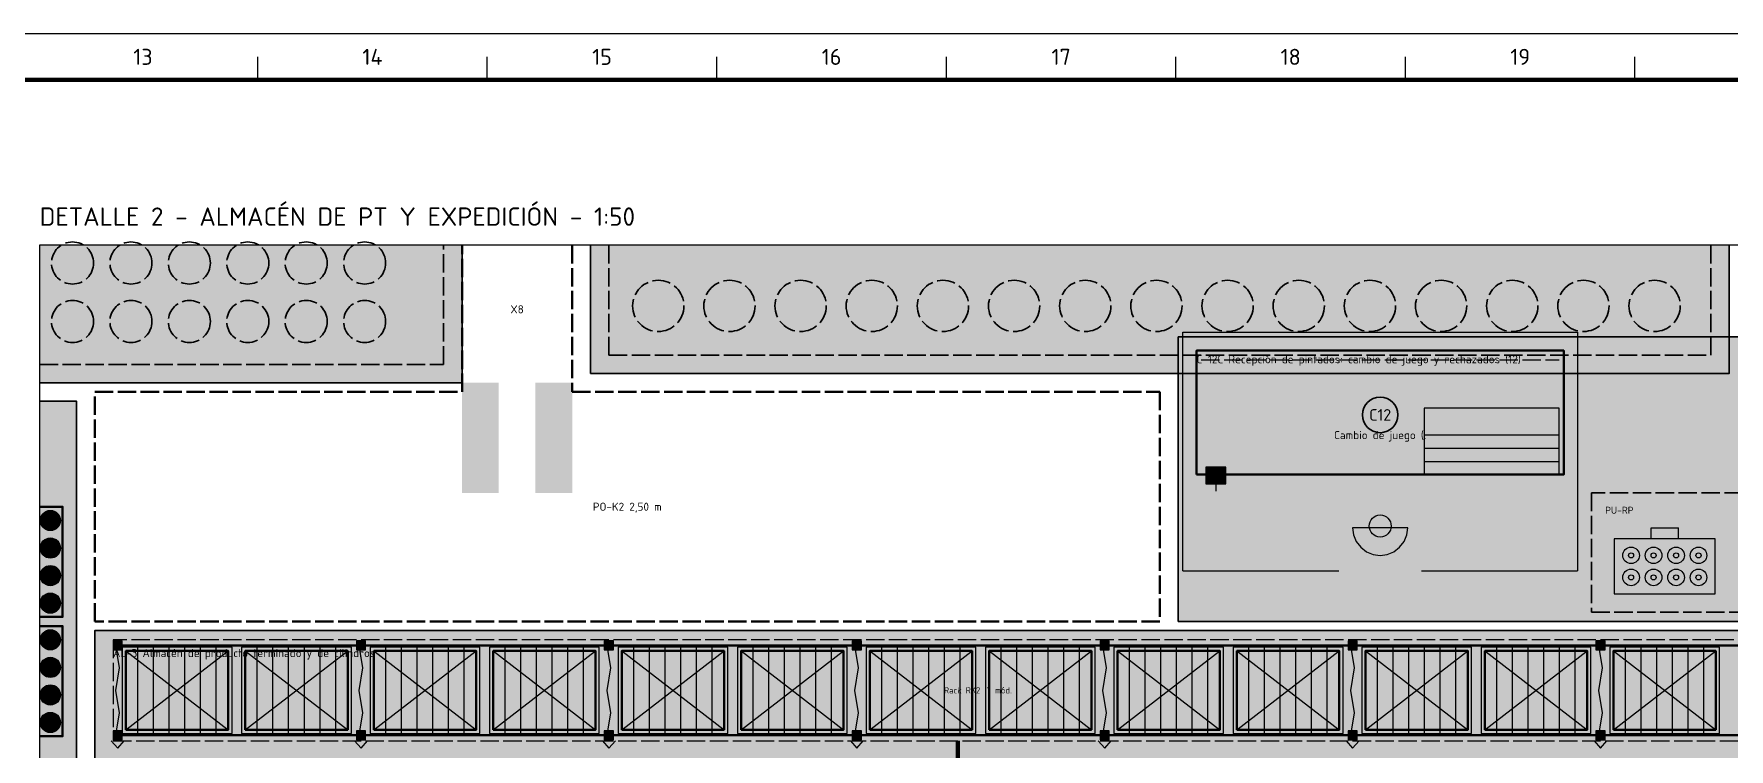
# Model space of a CAD drawing. Header units: millimetres. Extents: x 0 to 2430, y 0 to 841.
# Drawn here: x 595.8 to 965, y 685.2 to 841 of the extents above; entities that cross this region are included whole.
import ezdxf
from ezdxf.enums import TextEntityAlignment as Align

# ---------------------------------------------------------------- set-up
doc = ezdxf.new("R2010")
doc.units = ezdxf.units.MM
doc.linetypes.add('IRAM-E-TRAZOS', pattern=[5, 4, -1])
for name, color, linetype, lineweight in [('06-TEXTO', 7, 'CONTINUOUS', 25), ('07-RECUADRO', 7, 'CONTINUOUS', 70), ('08-FINA', 5, 'CONTINUOUS', 18), ('A-EQUIPO-FINO', 8, 'CONTINUOUS', 13), ('A-EQUIPO-OCULTO', 8, 'IRAM-E-TRAZOS', 13), ('A-EQUIPO-RELLENO', 9, 'CONTINUOUS', 13), ('A-OPERARIO', 6, 'CONTINUOUS', 18), ('A-PASO', 7, 'CONTINUOUS', 25), ('A-RELLENO', 9, 'CONTINUOUS', 13), ('A-SECTOR', 1, 'CONTINUOUS', 25), ('A-SECTOR-TXT', 1, 'CONTINUOUS', 25), ('A-SEGURIDAD', 1, 'IRAM-E-TRAZOS', 18), ('A-TEXTO', 7, 'CONTINUOUS', 18), ('F-PT', 3, 'CONTINUOUS', 70)]:
    doc.layers.add(name, color=color, linetype=linetype, lineweight=lineweight)
for name, color, linetype, lineweight, true_color in [('A-AREA-TRABAJO', 30, 'CONTINUOUS', 13, 0xeb963c), ('A-EQUIPO', 30, 'CONTINUOUS', 35, 0xe67800), ('A-PASILLO', 2, 'IRAM-E-TRAZOS', 35, 0xd7a500), ('A-PULMON', 6, 'IRAM-E-TRAZOS', 25, 0xdc00c8), ('A-SENDA', 2, 'CONTINUOUS', 25, 0xd7a500)]:
    doc.layers.add(name, color=color, linetype=linetype, lineweight=lineweight, true_color=true_color)
doc.styles.add('ISO3098', font='isocpeur.ttf')

msp = doc.modelspace()

# ---------------------------------------------------------------- hatches: boundary and pattern name
at = {"layer": 'A-EQUIPO-RELLENO', "true_color": 0xeedec0}
h = msp.add_hatch(color=7, dxfattribs=at)
h.dxf.hatch_style = 1
h.paths.add_polyline_path([(849, 745), (929, 745), (929, 772), (849, 772)])
at = {"layer": 'A-EQUIPO-RELLENO', "true_color": 0xffffff}
h = msp.add_hatch(color=7, dxfattribs=at)
h.dxf.hatch_style = 1
h.paths.add_polyline_path([(892.872, 758), (892.7749, 758.8616), (892.4886, 759.68), (892.0273, 760.4142), (891.4142, 761.0273), (890.68, 761.4886), (889.8616, 761.7749), (889, 761.872), (888.1384, 761.7749), (887.32, 761.4886), (886.5858, 761.0273), (885.9727, 760.4142), (885.5114, 759.68), (885.2251, 758.8616), (885.128, 758), (885.2251, 757.1384), (885.5114, 756.32), (885.9727, 755.5858), (886.5858, 754.9727), (887.32, 754.5114), (888.1384, 754.2251), (889, 754.128), (889.8616, 754.2251), (890.68, 754.5114), (891.4142, 754.9727), (892.0273, 755.5858), (892.4886, 756.32), (892.7749, 757.1384)])
at = {"layer": 'A-EQUIPO-RELLENO', "true_color": 0xcdd0d4}
h = msp.add_hatch(color=7, dxfattribs=at)
h.dxf.hatch_style = 1
h.paths.add_polyline_path([(851, 743), (855.4, 743), (855.4, 746.6), (851, 746.6)])
at = {"layer": 'A-EQUIPO-RELLENO', "true_color": 0xecece4}
h = msp.add_hatch(color=7, dxfattribs=at)
h.dxf.hatch_style = 1
h.paths.add_polyline_path([(602, 738), (602, 714), (597, 714), (597, 738)])
at = {"layer": 'A-EQUIPO-RELLENO', "true_color": 0x96b4d2}
h = msp.add_hatch(color=7, dxfattribs=at)
h.dxf.hatch_style = 1
h.paths.add_polyline_path([(599.3333, 732.8), (599.9027, 732.875), (600.4333, 733.0947), (600.889, 733.4444), (601.2386, 733.9), (601.4584, 734.4306), (601.5333, 735), (601.4584, 735.5694), (601.2386, 736.1), (600.889, 736.5556), (600.4333, 736.9053), (599.9027, 737.125), (599.3333, 737.2), (598.7639, 737.125), (598.2333, 736.9053), (597.7777, 736.5556), (597.4281, 736.1), (597.2083, 735.5694), (597.1333, 735), (597.2083, 734.4306), (597.4281, 733.9), (597.7777, 733.4444), (598.2333, 733.0947), (598.7639, 732.875)])
at = {"layer": 'A-EQUIPO-RELLENO', "true_color": 0xffffff}
h = msp.add_hatch(color=7, dxfattribs=at)
h.dxf.hatch_style = 1
h.paths.add_polyline_path([(891.4, 733.8), (891.3182, 734.4212), (891.0785, 735), (890.6971, 735.4971), (890.2, 735.8785), (889.6212, 736.1182), (889, 736.2), (888.3788, 736.1182), (887.8, 735.8785), (887.3029, 735.4971), (886.9215, 735), (886.6818, 734.4212), (886.6, 733.8), (886.6818, 733.1788), (886.9215, 732.6), (887.3029, 732.1029), (887.8, 731.7215), (888.3788, 731.4818), (889, 731.4), (889.6212, 731.4818), (890.2, 731.7215), (890.6971, 732.1029), (891.0785, 732.6), (891.3182, 733.1788)])
at = {"layer": 'A-EQUIPO-RELLENO', "true_color": 0x96b4d2}
h = msp.add_hatch(color=7, dxfattribs=at)
h.dxf.hatch_style = 1
h.paths.add_polyline_path([(599.3333, 726.8), (599.9027, 726.875), (600.4333, 727.0947), (600.889, 727.4444), (601.2386, 727.9), (601.4584, 728.4306), (601.5333, 729), (601.4584, 729.5694), (601.2386, 730.1), (600.889, 730.5556), (600.4333, 730.9053), (599.9027, 731.125), (599.3333, 731.2), (598.7639, 731.125), (598.2333, 730.9053), (597.7777, 730.5556), (597.4281, 730.1), (597.2083, 729.5694), (597.1333, 729), (597.2083, 728.4306), (597.4281, 727.9), (597.7777, 727.4444), (598.2333, 727.0947), (598.7639, 726.875)])
at = {"layer": 'A-EQUIPO-RELLENO', "true_color": 0xfae1f5}
h = msp.add_hatch(color=7, dxfattribs=at)
h.dxf.hatch_style = 1
h.paths.add_polyline_path([(883, 733.4), (883.2044, 731.8471), (883.8038, 730.4), (884.7574, 729.1574), (886, 728.2038), (887.4471, 727.6044), (889, 727.4), (890.5529, 727.6044), (892, 728.2038), (893.2426, 729.1574), (894.1962, 730.4), (894.7956, 731.8471), (895, 733.4), (883, 733.4)])
at = {"layer": 'A-EQUIPO-RELLENO', "true_color": 0xfaf0fa}
h = msp.add_hatch(color=7, dxfattribs=at)
h.dxf.hatch_style = 1
h.paths.add_polyline_path([(940, 719), (962, 719), (962, 731), (940, 731)])
at = {"layer": 'A-EQUIPO-RELLENO', "true_color": 0x96b4d2}
h = msp.add_hatch(color=7, dxfattribs=at)
h.dxf.hatch_style = 1
h.paths.add_polyline_path([(599.3333, 720.8), (599.9027, 720.875), (600.4333, 721.0947), (600.889, 721.4444), (601.2386, 721.9), (601.4584, 722.4306), (601.5333, 723), (601.4584, 723.5694), (601.2386, 724.1), (600.889, 724.5556), (600.4333, 724.9053), (599.9027, 725.125), (599.3333, 725.2), (598.7639, 725.125), (598.2333, 724.9053), (597.7777, 724.5556), (597.4281, 724.1), (597.2083, 723.5694), (597.1333, 723), (597.2083, 722.4306), (597.4281, 721.9), (597.7777, 721.4444), (598.2333, 721.0947), (598.7639, 720.875)])
h = msp.add_hatch(color=7, dxfattribs=at)
h.dxf.hatch_style = 1
h.paths.add_polyline_path([(599.3333, 714.8), (599.9027, 714.875), (600.4333, 715.0947), (600.889, 715.4444), (601.2386, 715.9), (601.4584, 716.4306), (601.5333, 717), (601.4584, 717.5694), (601.2386, 718.1), (600.889, 718.5556), (600.4333, 718.9053), (599.9027, 719.125), (599.3333, 719.2), (598.7639, 719.125), (598.2333, 718.9053), (597.7777, 718.5556), (597.4281, 718.1), (597.2083, 717.5694), (597.1333, 717), (597.2083, 716.4306), (597.4281, 715.9), (597.7777, 715.4444), (598.2333, 715.0947), (598.7639, 714.875)])
at = {"layer": 'A-EQUIPO-RELLENO', "true_color": 0xecece4}
h = msp.add_hatch(color=7, dxfattribs=at)
h.dxf.hatch_style = 1
h.paths.add_polyline_path([(602, 712), (602, 688), (597, 688), (597, 712)])
at = {"layer": 'A-EQUIPO-RELLENO', "true_color": 0x96b4d2}
h = msp.add_hatch(color=7, dxfattribs=at)
h.dxf.hatch_style = 1
h.paths.add_polyline_path([(599.3333, 706.8), (599.9027, 706.875), (600.4333, 707.0947), (600.889, 707.4444), (601.2386, 707.9), (601.4584, 708.4306), (601.5333, 709), (601.4584, 709.5694), (601.2386, 710.1), (600.889, 710.5556), (600.4333, 710.9053), (599.9027, 711.125), (599.3333, 711.2), (598.7639, 711.125), (598.2333, 710.9053), (597.7777, 710.5556), (597.4281, 710.1), (597.2083, 709.5694), (597.1333, 709), (597.2083, 708.4306), (597.4281, 707.9), (597.7777, 707.4444), (598.2333, 707.0947), (598.7639, 706.875)])
at = {"layer": 'A-EQUIPO-RELLENO', "true_color": 0x969ba0}
h = msp.add_hatch(color=7, dxfattribs=at)
h.dxf.hatch_style = 1
h.paths.add_polyline_path([(613, 706.8), (615, 706.8), (615, 708.8), (613, 708.8)])
at = {"layer": 'A-EQUIPO-RELLENO', "true_color": 0xeedec0}
h = msp.add_hatch(color=7, dxfattribs=at)
h.dxf.hatch_style = 1
h.paths.add_polyline_path([(615, 688.6), (638.9, 688.6), (638.9, 707.4), (615, 707.4)])
h = msp.add_hatch(color=7, dxfattribs=at)
h.dxf.hatch_style = 1
h.paths.add_polyline_path([(641, 688.6), (664.9, 688.6), (664.9, 707.4), (641, 707.4)])
at = {"layer": 'A-EQUIPO-RELLENO', "true_color": 0x969ba0}
h = msp.add_hatch(color=7, dxfattribs=at)
h.dxf.hatch_style = 1
h.paths.add_polyline_path([(666, 706.8), (668, 706.8), (668, 708.8), (666, 708.8)])
at = {"layer": 'A-EQUIPO-RELLENO', "true_color": 0xeedec0}
h = msp.add_hatch(color=7, dxfattribs=at)
h.dxf.hatch_style = 1
h.paths.add_polyline_path([(669, 688.6), (692.9, 688.6), (692.9, 707.4), (669, 707.4)])
h = msp.add_hatch(color=7, dxfattribs=at)
h.dxf.hatch_style = 1
h.paths.add_polyline_path([(695, 688.6), (718.9, 688.6), (718.9, 707.4), (695, 707.4)])
at = {"layer": 'A-EQUIPO-RELLENO', "true_color": 0x969ba0}
h = msp.add_hatch(color=7, dxfattribs=at)
h.dxf.hatch_style = 1
h.paths.add_polyline_path([(720, 706.8), (722, 706.8), (722, 708.8), (720, 708.8)])
at = {"layer": 'A-EQUIPO-RELLENO', "true_color": 0xeedec0}
h = msp.add_hatch(color=7, dxfattribs=at)
h.dxf.hatch_style = 1
h.paths.add_polyline_path([(723, 688.6), (746.9, 688.6), (746.9, 707.4), (723, 707.4)])
h = msp.add_hatch(color=7, dxfattribs=at)
h.dxf.hatch_style = 1
h.paths.add_polyline_path([(749, 688.6), (772.9, 688.6), (772.9, 707.4), (749, 707.4)])
at = {"layer": 'A-EQUIPO-RELLENO', "true_color": 0x969ba0}
h = msp.add_hatch(color=7, dxfattribs=at)
h.dxf.hatch_style = 1
h.paths.add_polyline_path([(774, 706.8), (776, 706.8), (776, 708.8), (774, 708.8)])
at = {"layer": 'A-EQUIPO-RELLENO', "true_color": 0xeedec0}
h = msp.add_hatch(color=7, dxfattribs=at)
h.dxf.hatch_style = 1
h.paths.add_polyline_path([(777, 688.6), (800.9, 688.6), (800.9, 707.4), (777, 707.4)])
h = msp.add_hatch(color=7, dxfattribs=at)
h.dxf.hatch_style = 1
h.paths.add_polyline_path([(803, 688.6), (826.9, 688.6), (826.9, 707.4), (803, 707.4)])
at = {"layer": 'A-EQUIPO-RELLENO', "true_color": 0x969ba0}
h = msp.add_hatch(color=7, dxfattribs=at)
h.dxf.hatch_style = 1
h.paths.add_polyline_path([(828, 706.8), (830, 706.8), (830, 708.8), (828, 708.8)])
at = {"layer": 'A-EQUIPO-RELLENO', "true_color": 0xeedec0}
h = msp.add_hatch(color=7, dxfattribs=at)
h.dxf.hatch_style = 1
h.paths.add_polyline_path([(831, 688.6), (854.9, 688.6), (854.9, 707.4), (831, 707.4)])
h = msp.add_hatch(color=7, dxfattribs=at)
h.dxf.hatch_style = 1
h.paths.add_polyline_path([(857, 688.6), (880.9, 688.6), (880.9, 707.4), (857, 707.4)])
at = {"layer": 'A-EQUIPO-RELLENO', "true_color": 0x969ba0}
h = msp.add_hatch(color=7, dxfattribs=at)
h.dxf.hatch_style = 1
h.paths.add_polyline_path([(882, 706.8), (884, 706.8), (884, 708.8), (882, 708.8)])
at = {"layer": 'A-EQUIPO-RELLENO', "true_color": 0xeedec0}
h = msp.add_hatch(color=7, dxfattribs=at)
h.dxf.hatch_style = 1
h.paths.add_polyline_path([(885, 688.6), (908.9, 688.6), (908.9, 707.4), (885, 707.4)])
h = msp.add_hatch(color=7, dxfattribs=at)
h.dxf.hatch_style = 1
h.paths.add_polyline_path([(911, 688.6), (934.9, 688.6), (934.9, 707.4), (911, 707.4)])
at = {"layer": 'A-EQUIPO-RELLENO', "true_color": 0x969ba0}
h = msp.add_hatch(color=7, dxfattribs=at)
h.dxf.hatch_style = 1
h.paths.add_polyline_path([(936, 706.8), (938, 706.8), (938, 708.8), (936, 708.8)])
at = {"layer": 'A-EQUIPO-RELLENO', "true_color": 0xeedec0}
h = msp.add_hatch(color=7, dxfattribs=at)
h.dxf.hatch_style = 1
h.paths.add_polyline_path([(939, 688.6), (962.9, 688.6), (962.9, 707.4), (939, 707.4)])
at = {"layer": 'A-EQUIPO-RELLENO', "true_color": 0x96b4d2}
h = msp.add_hatch(color=7, dxfattribs=at)
h.dxf.hatch_style = 1
h.paths.add_polyline_path([(599.3333, 700.8), (599.9027, 700.875), (600.4333, 701.0947), (600.889, 701.4444), (601.2386, 701.9), (601.4584, 702.4306), (601.5333, 703), (601.4584, 703.5694), (601.2386, 704.1), (600.889, 704.5556), (600.4333, 704.9053), (599.9027, 705.125), (599.3333, 705.2), (598.7639, 705.125), (598.2333, 704.9053), (597.7777, 704.5556), (597.4281, 704.1), (597.2083, 703.5694), (597.1333, 703), (597.2083, 702.4306), (597.4281, 701.9), (597.7777, 701.4444), (598.2333, 701.0947), (598.7639, 700.875)])
h = msp.add_hatch(color=7, dxfattribs=at)
h.dxf.hatch_style = 1
h.paths.add_polyline_path([(599.3333, 694.8), (599.9027, 694.875), (600.4333, 695.0947), (600.889, 695.4444), (601.2386, 695.9), (601.4584, 696.4306), (601.5333, 697), (601.4584, 697.5694), (601.2386, 698.1), (600.889, 698.5556), (600.4333, 698.9053), (599.9027, 699.125), (599.3333, 699.2), (598.7639, 699.125), (598.2333, 698.9053), (597.7777, 698.5556), (597.4281, 698.1), (597.2083, 697.5694), (597.1333, 697), (597.2083, 696.4306), (597.4281, 695.9), (597.7777, 695.4444), (598.2333, 695.0947), (598.7639, 694.875)])
h = msp.add_hatch(color=7, dxfattribs=at)
h.dxf.hatch_style = 1
h.paths.add_polyline_path([(599.3333, 688.8), (599.9027, 688.875), (600.4333, 689.0947), (600.889, 689.4444), (601.2386, 689.9), (601.4584, 690.4306), (601.5333, 691), (601.4584, 691.5694), (601.2386, 692.1), (600.889, 692.5556), (600.4333, 692.9053), (599.9027, 693.125), (599.3333, 693.2), (598.7639, 693.125), (598.2333, 692.9053), (597.7777, 692.5556), (597.4281, 692.1), (597.2083, 691.5694), (597.1333, 691), (597.2083, 690.4306), (597.4281, 689.9), (597.7777, 689.4444), (598.2333, 689.0947), (598.7639, 688.875)])
at = {"layer": 'A-EQUIPO-RELLENO', "true_color": 0x969ba0}
h = msp.add_hatch(color=7, dxfattribs=at)
h.dxf.hatch_style = 1
h.paths.add_polyline_path([(613, 687.2), (615, 687.2), (615, 689.2), (613, 689.2)])
h = msp.add_hatch(color=7, dxfattribs=at)
h.dxf.hatch_style = 1
h.paths.add_polyline_path([(666, 687.2), (668, 687.2), (668, 689.2), (666, 689.2)])
h = msp.add_hatch(color=7, dxfattribs=at)
h.dxf.hatch_style = 1
h.paths.add_polyline_path([(720, 687.2), (722, 687.2), (722, 689.2), (720, 689.2)])
h = msp.add_hatch(color=7, dxfattribs=at)
h.dxf.hatch_style = 1
h.paths.add_polyline_path([(774, 687.2), (776, 687.2), (776, 689.2), (774, 689.2)])
h = msp.add_hatch(color=7, dxfattribs=at)
h.dxf.hatch_style = 1
h.paths.add_polyline_path([(828, 687.2), (830, 687.2), (830, 689.2), (828, 689.2)])
h = msp.add_hatch(color=7, dxfattribs=at)
h.dxf.hatch_style = 1
h.paths.add_polyline_path([(882, 687.2), (884, 687.2), (884, 689.2), (882, 689.2)])
h = msp.add_hatch(color=7, dxfattribs=at)
h.dxf.hatch_style = 1
h.paths.add_polyline_path([(936, 687.2), (938, 687.2), (938, 689.2), (936, 689.2)])
at = {"layer": 'A-RELLENO', "true_color": 0xd7eed2}
h = msp.add_hatch(color=7, dxfattribs=at)
h.dxf.hatch_style = 1
h.paths.add_polyline_path([(689, 765), (597, 765), (597, 795), (689, 795)])
at = {"layer": 'A-RELLENO', "true_color": 0xc8e8c8}
h = msp.add_hatch(color=7, dxfattribs=at)
h.dxf.hatch_style = 1
h.paths.add_polyline_path([(965, 767), (717, 767), (717, 795), (965, 795)])
at = {"layer": 'A-RELLENO', "true_color": 0xd7eed2}
h = msp.add_hatch(color=7, dxfattribs=at)
h.dxf.hatch_style = 1
h.paths.add_polyline_path([(845, 713), (995, 713), (995, 775), (845, 775)])
h = msp.add_hatch(color=7, dxfattribs=at)
h.dxf.hatch_style = 1
h.paths.add_polyline_path([(605, 761), (605, 561), (597, 561), (597, 761)])
at = {"layer": 'A-RELLENO', "true_color": 0xc8e8c8}
h = msp.add_hatch(color=7, dxfattribs=at)
h.dxf.hatch_style = 1
h.paths.add_polyline_path([(609, 561), (997, 561), (997, 711), (609, 711)])
at = {"layer": 'A-SENDA', "true_color": 0xd7a500}
h = msp.add_hatch(color=7, dxfattribs=at)
h.dxf.hatch_style = 1
h.paths.add_polyline_path([(689, 741), (697, 741), (697, 765), (689, 765)])
h = msp.add_hatch(color=7, dxfattribs=at)
h.dxf.hatch_style = 1
h.paths.add_polyline_path([(705, 741), (713, 741), (713, 765), (705, 765)])

# ---------------------------------------------------------------- linework, layer by layer
at = {"layer": '07-RECUADRO'}
msp.add_lwpolyline([(25, 10), (1179, 10), (1179, 831), (25, 831)], close=True, dxfattribs=at)
at = {"layer": '08-FINA'}
for p, q in [((644.5, 831), (644.5, 836)), ((694.5, 831), (694.5, 836)), ((744.5, 831), (744.5, 836)), ((794.5, 831), (794.5, 836)), ((844.5, 831), (844.5, 836)), ((894.5, 831), (894.5, 836)), ((944.5, 831), (944.5, 836))]:
    msp.add_line(p, q, dxfattribs=at)
msp.add_lwpolyline([(0, 0), (1189, 0), (1189, 841), (0, 841)], close=True, dxfattribs=at)
at = {"layer": 'A-AREA-TRABAJO'}
for p, q in [((846, 724), (880, 724)), ((898, 724), (932, 724))]:
    msp.add_line(p, q, dxfattribs=at)
msp.add_lwpolyline([(846, 724), (846, 776), (932, 776), (932, 724)], dxfattribs=at)
at = {"layer": 'A-EQUIPO'}
for p, q in [((613, 707.8), (991, 707.8)), ((613, 688.2), (991, 688.2))]:
    msp.add_line(p, q, dxfattribs=at)
for points in [[(849, 745), (929, 745), (929, 772), (849, 772)], [(615.8, 689.4), (638.1, 689.4), (638.1, 706.6), (615.8, 706.6)], [(641.8, 689.4), (664.1, 689.4), (664.1, 706.6), (641.8, 706.6)], [(669.8, 689.4), (692.1, 689.4), (692.1, 706.6), (669.8, 706.6)], [(695.8, 689.4), (718.1, 689.4), (718.1, 706.6), (695.8, 706.6)], [(723.8, 689.4), (746.1, 689.4), (746.1, 706.6), (723.8, 706.6)], [(749.8, 689.4), (772.1, 689.4), (772.1, 706.6), (749.8, 706.6)], [(777.8, 689.4), (800.1, 689.4), (800.1, 706.6), (777.8, 706.6)], [(803.8, 689.4), (826.1, 689.4), (826.1, 706.6), (803.8, 706.6)], [(831.8, 689.4), (854.1, 689.4), (854.1, 706.6), (831.8, 706.6)], [(857.8, 689.4), (880.1, 689.4), (880.1, 706.6), (857.8, 706.6)], [(885.8, 689.4), (908.1, 689.4), (908.1, 706.6), (885.8, 706.6)], [(911.8, 689.4), (934.1, 689.4), (934.1, 706.6), (911.8, 706.6)], [(939.8, 689.4), (962.1, 689.4), (962.1, 706.6), (939.8, 706.6)]]:
    msp.add_lwpolyline(points, close=True, dxfattribs=at)
for points in [[(597, 714), (602, 714), (602, 738), (597, 738)], [(597, 688), (602, 688), (602, 712), (597, 712)]]:
    msp.add_lwpolyline(points, dxfattribs=at)
at = {"layer": 'A-EQUIPO-FINO'}
for p, q in [((898.6, 753.625), (928, 753.625)), ((898.6, 750.75), (928, 750.75)), ((898.6, 747.875), (928, 747.875)), ((853.2, 743), (853.2, 741.4)), ((615.8, 689.4), (638.1, 706.6)), ((615.8, 706.6), (638.1, 689.4)), ((618.4143, 688.6), (618.4143, 707.4)), ((621.8286, 688.6), (621.8286, 707.4)), ((625.2429, 688.6), (625.2429, 707.4)), ((628.6571, 688.6), (628.6571, 707.4)), ((632.0714, 688.6), (632.0714, 707.4)), ((635.4857, 688.6), (635.4857, 707.4)), ((641.8, 689.4), (664.1, 706.6)), ((641.8, 706.6), (664.1, 689.4)), ((644.4143, 688.6), (644.4143, 707.4)), ((647.8286, 688.6), (647.8286, 707.4)), ((651.2429, 688.6), (651.2429, 707.4)), ((654.6571, 688.6), (654.6571, 707.4)), ((658.0714, 688.6), (658.0714, 707.4)), ((661.4857, 688.6), (661.4857, 707.4)), ((669.8, 689.4), (692.1, 706.6)), ((669.8, 706.6), (692.1, 689.4)), ((672.4143, 688.6), (672.4143, 707.4)), ((675.8286, 688.6), (675.8286, 707.4)), ((679.2429, 688.6), (679.2429, 707.4)), ((682.6571, 688.6), (682.6571, 707.4)), ((686.0714, 688.6), (686.0714, 707.4)), ((689.4857, 688.6), (689.4857, 707.4)), ((695.8, 689.4), (718.1, 706.6)), ((695.8, 706.6), (718.1, 689.4)), ((698.4143, 688.6), (698.4143, 707.4)), ((701.8286, 688.6), (701.8286, 707.4)), ((705.2429, 688.6), (705.2429, 707.4)), ((708.6571, 688.6), (708.6571, 707.4)), ((712.0714, 688.6), (712.0714, 707.4)), ((715.4857, 688.6), (715.4857, 707.4)), ((723.8, 689.4), (746.1, 706.6)), ((723.8, 706.6), (746.1, 689.4)), ((726.4143, 688.6), (726.4143, 707.4)), ((729.8286, 688.6), (729.8286, 707.4)), ((733.2429, 688.6), (733.2429, 707.4)), ((736.6571, 688.6), (736.6571, 707.4)), ((740.0714, 688.6), (740.0714, 707.4)), ((743.4857, 688.6), (743.4857, 707.4)), ((749.8, 689.4), (772.1, 706.6)), ((749.8, 706.6), (772.1, 689.4)), ((752.4143, 688.6), (752.4143, 707.4)), ((755.8286, 688.6), (755.8286, 707.4)), ((759.2429, 688.6), (759.2429, 707.4)), ((762.6571, 688.6), (762.6571, 707.4)), ((766.0714, 688.6), (766.0714, 707.4)), ((769.4857, 688.6), (769.4857, 707.4)), ((777.8, 689.4), (800.1, 706.6)), ((777.8, 706.6), (800.1, 689.4)), ((780.4143, 688.6), (780.4143, 707.4)), ((783.8286, 688.6), (783.8286, 707.4)), ((787.2429, 688.6), (787.2429, 707.4)), ((790.6571, 688.6), (790.6571, 707.4)), ((794.0714, 688.6), (794.0714, 707.4)), ((797.4857, 688.6), (797.4857, 707.4)), ((803.8, 689.4), (826.1, 706.6)), ((803.8, 706.6), (826.1, 689.4)), ((806.4143, 688.6), (806.4143, 707.4)), ((809.8286, 688.6), (809.8286, 707.4)), ((813.2429, 688.6), (813.2429, 707.4)), ((816.6571, 688.6), (816.6571, 707.4)), ((820.0714, 688.6), (820.0714, 707.4)), ((823.4857, 688.6), (823.4857, 707.4)), ((831.8, 689.4), (854.1, 706.6)), ((831.8, 706.6), (854.1, 689.4)), ((834.4143, 688.6), (834.4143, 707.4)), ((837.8286, 688.6), (837.8286, 707.4)), ((841.2429, 688.6), (841.2429, 707.4)), ((844.6571, 688.6), (844.6571, 707.4)), ((848.0714, 688.6), (848.0714, 707.4)), ((851.4857, 688.6), (851.4857, 707.4)), ((857.8, 689.4), (880.1, 706.6)), ((857.8, 706.6), (880.1, 689.4)), ((860.4143, 688.6), (860.4143, 707.4)), ((863.8286, 688.6), (863.8286, 707.4)), ((867.2429, 688.6), (867.2429, 707.4)), ((870.6571, 688.6), (870.6571, 707.4)), ((874.0714, 688.6), (874.0714, 707.4)), ((877.4857, 688.6), (877.4857, 707.4)), ((885.8, 689.4), (908.1, 706.6)), ((885.8, 706.6), (908.1, 689.4)), ((888.4143, 688.6), (888.4143, 707.4)), ((891.8286, 688.6), (891.8286, 707.4)), ((895.2429, 688.6), (895.2429, 707.4)), ((898.6571, 688.6), (898.6571, 707.4)), ((902.0714, 688.6), (902.0714, 707.4)), ((905.4857, 688.6), (905.4857, 707.4)), ((911.8, 689.4), (934.1, 706.6)), ((911.8, 706.6), (934.1, 689.4)), ((914.4143, 688.6), (914.4143, 707.4)), ((917.8286, 688.6), (917.8286, 707.4)), ((921.2429, 688.6), (921.2429, 707.4)), ((924.6571, 688.6), (924.6571, 707.4)), ((928.0714, 688.6), (928.0714, 707.4)), ((931.4857, 688.6), (931.4857, 707.4)), ((939.8, 689.4), (962.1, 706.6)), ((939.8, 706.6), (962.1, 689.4)), ((942.4143, 688.6), (942.4143, 707.4)), ((945.8286, 688.6), (945.8286, 707.4)), ((949.2429, 688.6), (949.2429, 707.4)), ((952.6571, 688.6), (952.6571, 707.4)), ((956.0714, 688.6), (956.0714, 707.4)), ((959.4857, 688.6), (959.4857, 707.4))]:
    msp.add_line(p, q, dxfattribs=at)
for points in [[(898.6, 745), (928, 745), (928, 759.5), (898.6, 759.5)], [(851, 743), (855.4, 743), (855.4, 746.6), (851, 746.6)], [(613, 706.8), (615, 706.8), (615, 708.8), (613, 708.8)], [(615, 688.6), (638.9, 688.6), (638.9, 707.4), (615, 707.4)], [(641, 688.6), (664.9, 688.6), (664.9, 707.4), (641, 707.4)], [(666, 706.8), (668, 706.8), (668, 708.8), (666, 708.8)], [(669, 688.6), (692.9, 688.6), (692.9, 707.4), (669, 707.4)], [(695, 688.6), (718.9, 688.6), (718.9, 707.4), (695, 707.4)], [(720, 706.8), (722, 706.8), (722, 708.8), (720, 708.8)], [(723, 688.6), (746.9, 688.6), (746.9, 707.4), (723, 707.4)], [(749, 688.6), (772.9, 688.6), (772.9, 707.4), (749, 707.4)], [(774, 706.8), (776, 706.8), (776, 708.8), (774, 708.8)], [(777, 688.6), (800.9, 688.6), (800.9, 707.4), (777, 707.4)], [(803, 688.6), (826.9, 688.6), (826.9, 707.4), (803, 707.4)], [(828, 706.8), (830, 706.8), (830, 708.8), (828, 708.8)], [(831, 688.6), (854.9, 688.6), (854.9, 707.4), (831, 707.4)], [(857, 688.6), (880.9, 688.6), (880.9, 707.4), (857, 707.4)], [(882, 706.8), (884, 706.8), (884, 708.8), (882, 708.8)], [(885, 688.6), (908.9, 688.6), (908.9, 707.4), (885, 707.4)], [(911, 688.6), (934.9, 688.6), (934.9, 707.4), (911, 707.4)], [(936, 706.8), (938, 706.8), (938, 708.8), (936, 708.8)], [(939, 688.6), (962.9, 688.6), (962.9, 707.4), (939, 707.4)], [(613, 687.2), (615, 687.2), (615, 689.2), (613, 689.2)], [(666, 687.2), (668, 687.2), (668, 689.2), (666, 689.2)], [(720, 687.2), (722, 687.2), (722, 689.2), (720, 689.2)], [(774, 687.2), (776, 687.2), (776, 689.2), (774, 689.2)], [(828, 687.2), (830, 687.2), (830, 689.2), (828, 689.2)], [(882, 687.2), (884, 687.2), (884, 689.2), (882, 689.2)], [(936, 687.2), (938, 687.2), (938, 689.2), (936, 689.2)]]:
    msp.add_lwpolyline(points, close=True, dxfattribs=at)
for points in [[(613.6, 688.2), (614.4, 693.1), (613.6, 698), (614.4, 702.9), (613.6, 707.8)], [(666.6, 688.2), (667.4, 693.1), (666.6, 698), (667.4, 702.9), (666.6, 707.8)], [(720.6, 688.2), (721.4, 693.1), (720.6, 698), (721.4, 702.9), (720.6, 707.8)], [(774.6, 688.2), (775.4, 693.1), (774.6, 698), (775.4, 702.9), (774.6, 707.8)], [(828.6, 688.2), (829.4, 693.1), (828.6, 698), (829.4, 702.9), (828.6, 707.8)], [(882.6, 688.2), (883.4, 693.1), (882.6, 698), (883.4, 702.9), (882.6, 707.8)], [(936.6, 688.2), (937.4, 693.1), (936.6, 698), (937.4, 702.9), (936.6, 707.8)]]:
    msp.add_lwpolyline(points, dxfattribs=at)
for centre, radius in [((599.3333, 735), 2.2), ((599.3333, 729), 2.2), ((943.65, 727.4), 1.8), ((943.65, 727.4), 0.56), ((948.55, 727.4), 1.8), ((948.55, 727.4), 0.56), ((953.45, 727.4), 1.8), ((953.45, 727.4), 0.56), ((958.35, 727.4), 1.8), ((958.35, 727.4), 0.56), ((599.3333, 723), 2.2), ((943.65, 722.6), 1.8), ((948.55, 722.6), 1.8), ((953.45, 722.6), 1.8), ((958.35, 722.6), 1.8), ((943.65, 722.6), 0.56), ((948.55, 722.6), 0.56), ((953.45, 722.6), 0.56), ((958.35, 722.6), 0.56), ((599.3333, 717), 2.2), ((599.3333, 709), 2.2), ((599.3333, 703), 2.2), ((599.3333, 697), 2.2), ((599.3333, 691), 2.2)]:
    msp.add_circle(centre, radius, dxfattribs=at)
at = {"layer": 'A-EQUIPO-OCULTO'}
msp.add_line((850, 770), (928, 770), dxfattribs=at)
msp.add_lwpolyline([(613, 687), (991, 687), (991, 709), (613, 709)], close=True, dxfattribs=at)
at = {"layer": 'A-OPERARIO'}
for p, q in [((948, 731), (948, 733.4)), ((948, 733.4), (954, 733.4)), ((954, 731), (954, 733.4))]:
    msp.add_line(p, q, dxfattribs=at)
for points in [[(883, 733.4), (883.2044, 731.8471), (883.8038, 730.4), (884.7574, 729.1574), (886, 728.2038), (887.4471, 727.6044), (889, 727.4), (890.5529, 727.6044), (892, 728.2038), (893.2426, 729.1574), (894.1962, 730.4), (894.7956, 731.8471), (895, 733.4)], [(940, 719), (962, 719), (962, 731), (940, 731)]]:
    msp.add_lwpolyline(points, close=True, dxfattribs=at)
msp.add_circle((889, 733.8), 2.4, dxfattribs=at)
at = {"layer": 'A-PASILLO'}
for p, q in [((689, 763), (689, 795)), ((713, 795), (713, 763)), ((609, 713), (609, 763)), ((609, 763), (689, 763)), ((713, 763), (841, 763)), ((841, 763), (841, 713)), ((841, 713), (609, 713))]:
    msp.add_line(p, q, dxfattribs=at)
at = {"layer": 'A-PASO'}
msp.add_circle((889, 758), 3.872, dxfattribs=at)
at = {"layer": 'A-PULMON'}
for points in [[(597, 769), (685, 769), (685, 795)], [(721, 771), (961, 771), (961, 795)], [(721, 795), (721, 771)]]:
    msp.add_lwpolyline(points, dxfattribs=at)
msp.add_lwpolyline([(935, 715), (993, 715), (993, 741), (935, 741)], close=True, dxfattribs=at)
for centre, radius in [((604.1606, 791.0872), 4.5809), ((616.8854, 791.0872), 4.5809), ((629.6102, 791.0872), 4.5809), ((642.335, 791.0872), 4.5809), ((655.0598, 791.0872), 4.5809), ((667.7845, 791.0872), 4.5809), ((731.7509, 781.7509), 5.5806), ((747.2526, 781.7509), 5.5806), ((762.7543, 781.7509), 5.5806), ((778.2561, 781.7509), 5.5806), ((793.7578, 781.7509), 5.5806), ((809.2596, 781.7509), 5.5806), ((824.7613, 781.7509), 5.5806), ((840.263, 781.7509), 5.5806), ((855.7648, 781.7509), 5.5806), ((871.2665, 781.7509), 5.5806), ((886.7682, 781.7509), 5.5806), ((902.27, 781.7509), 5.5806), ((917.7717, 781.7509), 5.5806), ((933.2735, 781.7509), 5.5806), ((948.7752, 781.7509), 5.5806), ((604.1606, 778.3624), 4.5809), ((616.8854, 778.3624), 4.5809), ((629.6102, 778.3624), 4.5809), ((642.335, 778.3624), 4.5809), ((655.0598, 778.3624), 4.5809), ((667.7845, 778.3624), 4.5809)]:
    msp.add_circle(centre, radius, dxfattribs=at)
at = {"layer": 'A-SECTOR'}
for points in [[(597, 765), (689, 765), (689, 795)], [(717, 767), (965, 767), (965, 795)], [(717, 795), (717, 767)], [(597, 561), (605, 561), (605, 761), (597, 761)]]:
    msp.add_lwpolyline(points, dxfattribs=at)
for points in [[(845, 713), (995, 713), (995, 775), (845, 775)], [(609, 561), (997, 561), (997, 711), (609, 711)]]:
    msp.add_lwpolyline(points, close=True, dxfattribs=at)
at = {"layer": 'A-SEGURIDAD'}
for points in [[(612.6, 687), (614, 685.4), (615.4, 687)], [(665.6, 687), (667, 685.4), (668.4, 687)], [(719.6, 687), (721, 685.4), (722.4, 687)], [(773.6, 687), (775, 685.4), (776.4, 687)], [(827.6, 687), (829, 685.4), (830.4, 687)], [(881.6, 687), (883, 685.4), (884.4, 687)], [(935.6, 687), (937, 685.4), (938.4, 687)]]:
    msp.add_lwpolyline(points, dxfattribs=at)
at = {"layer": 'A-TEXTO'}
msp.add_lwpolyline([(597, 495), (1137, 495), (1137, 795), (597, 795)], close=True, dxfattribs=at)
at = {"layer": 'F-PT'}
msp.add_lwpolyline([(797, 687), (797, 665), (1011, 665), (1011, 555), (1011, 495)], dxfattribs=at)

# ---------------------------------------------------------------- texts
at = {"layer": '06-TEXTO', "style": 'ISO3098'}
for s, p in [('13', (619.5, 836)), ('14', (669.5, 836)), ('15', (719.5, 836)), ('16', (769.5, 836)), ('17', (819.5, 836)), ('18', (869.5, 836)), ('19', (919.5, 836))]:
    msp.add_text(s, height=3.5, dxfattribs=at).set_placement(p, align=Align.MIDDLE_CENTER)
at = {"layer": 'A-PASO', "style": 'ISO3098'}
msp.add_text('C12', height=2.53, dxfattribs=at).set_placement((889, 758), align=Align.MIDDLE_CENTER)
at = {"layer": 'A-PULMON', "style": 'ISO3098'}
msp.add_text('PU-RP', height=1.54, dxfattribs=at).set_placement((938, 738), align=Align.TOP_LEFT)
at = {"layer": 'A-SECTOR-TXT', "style": 'ISO3098'}
for s, p in [('C-12C Recepción de pintados: cambio de juego y rechazados (12)', (849, 771)), ('AL-3 Almacén de producto terminado y de cilindros', (613, 707))]:
    msp.add_text(s, height=1.76, dxfattribs=at).set_placement(p, align=Align.TOP_LEFT)
at = {"layer": 'A-TEXTO', "style": 'ISO3098'}
msp.add_text('DETALLE 2 - ALMACÉN DE PT Y EXPEDICIÓN - 1:50', height=4, dxfattribs=at).set_placement((597, 798), align=Align.BOTTOM_LEFT)
for s, height, p in [('X8', 1.76, (701, 781)), ('PO-K2 2,50 m', 1.76, (725, 738)), ('Rack RK2 (7 mód. .', 1.364, (802, 698))]:
    msp.add_text(s, height=height, dxfattribs=at).set_placement(p, align=Align.MIDDLE_CENTER)
msp.add_text('Cambio de juego (.', height=1.76, dxfattribs=at).set_placement((889, 754.48), align=Align.TOP_CENTER)

doc.saveas('drawing.dxf')
